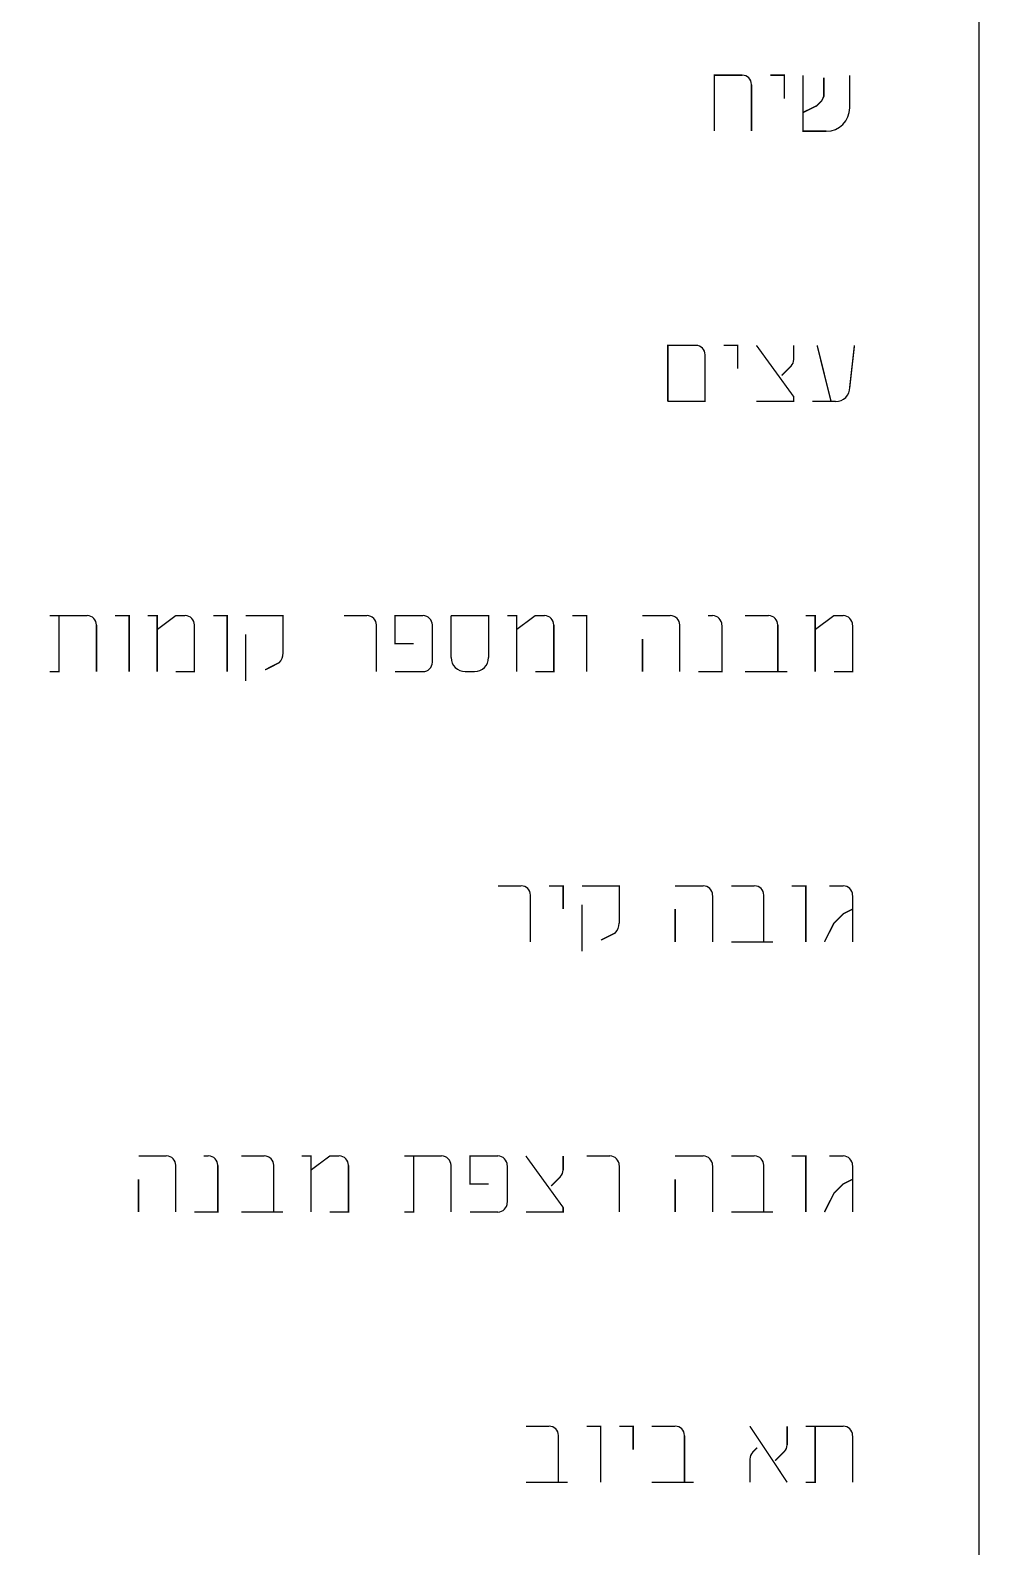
# Model space of a CAD drawing. Extents: x 489 to 720, y 1028 to 1176.
# Drawn here: x 666.9 to 674.53, y 1139.04 to 1151.23 of the extents above; entities that cross this region are included whole.
import ezdxf

# ---------------------------------------------------------------- set-up
doc = ezdxf.new("R2010")
doc.units = 0
doc.header["$MEASUREMENT"] = 0
doc.layers.add('M1280', color=7, linetype='Continuous')

msp = doc.modelspace()

# ---------------------------------------------------------------- linework, layer by layer
at = {"layer": 'M1280', "color": 7, "linetype": 'Continuous', "ltscale": 0.045455, "const_width": 0.0112}
for points in [[(659.466, 1175.784), (674.527, 1175.784), (674.527, 1102.952), (659.466, 1102.952)], [(672.622, 1150.868), (672.397, 1150.868), (672.397, 1150.418)], [(672.849, 1150.868), (672.961, 1150.868), (672.961, 1150.68)], [(673.111, 1150.868), (673.111, 1150.418), (673.299, 1150.418)], [(673.111, 1150.568), (673.224, 1150.623), (673.261, 1150.661), (673.279, 1150.698), (673.279, 1150.849)], [(673.486, 1150.605), (673.486, 1150.868)], [(672.697, 1150.418), (672.697, 1150.793)], [(672.249, 1148.695), (672.024, 1148.695), (672.024, 1148.245)], [(672.474, 1148.695), (672.586, 1148.695), (672.586, 1148.507)], [(672.737, 1148.245), (673.037, 1148.245), (673.037, 1148.282), (672.737, 1148.695)], [(673.037, 1148.582), (673.037, 1148.695)], [(673.225, 1148.695), (673.337, 1148.245)], [(673.487, 1148.357), (673.525, 1148.695)], [(672.024, 1148.245), (672.324, 1148.245), (672.324, 1148.62)], [(672.94, 1148.454), (673.016, 1148.529)], [(673.187, 1148.245), (673.375, 1148.245)], [(667.353, 1146.522), (667.052, 1146.522)], [(667.127, 1146.522), (667.127, 1146.072), (667.052, 1146.072)], [(667.428, 1146.072), (667.428, 1146.447)], [(667.578, 1146.522), (667.691, 1146.522), (667.691, 1146.072)], [(667.841, 1146.522), (667.916, 1146.522), (667.916, 1146.072)], [(668.141, 1146.522), (668.066, 1146.522), (667.916, 1146.41)], [(668.066, 1146.072), (668.216, 1146.072), (668.216, 1146.447)], [(668.367, 1146.522), (668.479, 1146.522), (668.479, 1146.072)], [(668.929, 1146.222), (668.929, 1146.522), (668.629, 1146.522)], [(669.605, 1146.522), (669.418, 1146.522)], [(669.68, 1146.072), (669.68, 1146.447)], [(670.055, 1146.522), (669.83, 1146.522), (669.83, 1146.297), (669.98, 1146.297)], [(670.13, 1146.147), (670.13, 1146.447)], [(670.28, 1146.522), (670.28, 1146.185)], [(670.582, 1146.185), (670.582, 1146.522), (670.28, 1146.522)], [(670.732, 1146.522), (670.807, 1146.522), (670.807, 1146.072)], [(671.032, 1146.522), (670.957, 1146.522), (670.807, 1146.41)], [(670.957, 1146.072), (671.107, 1146.072), (671.107, 1146.447)], [(671.257, 1146.522), (671.37, 1146.522), (671.37, 1146.072)], [(672.045, 1146.522), (671.82, 1146.522)], [(672.12, 1146.072), (672.12, 1146.447)], [(672.27, 1146.072), (672.459, 1146.072), (672.459, 1146.447)], [(672.384, 1146.522), (672.346, 1146.522)], [(672.834, 1146.522), (672.646, 1146.522)], [(672.909, 1146.072), (672.909, 1146.447)], [(673.134, 1146.522), (673.209, 1146.522), (673.209, 1146.072)], [(673.435, 1146.522), (673.36, 1146.522), (673.209, 1146.41)], [(673.36, 1146.072), (673.51, 1146.072), (673.51, 1146.447)], [(668.629, 1145.996), (668.629, 1146.372)], [(671.82, 1146.072), (671.82, 1146.335)], [(668.784, 1146.086), (668.896, 1146.143)], [(669.83, 1146.072), (670.055, 1146.072)], [(670.394, 1146.072), (670.469, 1146.072)], [(672.646, 1146.072), (672.984, 1146.072)], [(670.844, 1144.349), (670.657, 1144.349)], [(670.919, 1143.898), (670.919, 1144.274)], [(671.069, 1144.349), (671.182, 1144.349), (671.182, 1144.162)], [(671.633, 1144.049), (671.633, 1144.349), (671.333, 1144.349)], [(672.309, 1144.349), (672.083, 1144.349)], [(672.384, 1143.898), (672.384, 1144.274)], [(672.721, 1144.349), (672.534, 1144.349)], [(672.796, 1143.898), (672.796, 1144.274)], [(673.021, 1144.349), (673.134, 1144.349), (673.134, 1143.898)], [(673.435, 1144.349), (673.322, 1144.349)], [(673.51, 1143.898), (673.51, 1144.274)], [(671.333, 1143.823), (671.333, 1144.199)], [(672.083, 1143.898), (672.083, 1144.162)], [(673.284, 1143.898), (673.36, 1144.049), (673.435, 1144.124), (673.51, 1144.162)], [(671.487, 1143.913), (671.6, 1143.97)], [(672.534, 1143.898), (672.871, 1143.898)], [(667.991, 1142.177), (667.766, 1142.177)], [(668.329, 1142.177), (668.291, 1142.177)], [(668.779, 1142.177), (668.592, 1142.177)], [(669.079, 1142.177), (669.154, 1142.177), (669.154, 1141.726)], [(669.38, 1142.177), (669.305, 1142.177), (669.154, 1142.064)], [(670.205, 1142.177), (669.905, 1142.177)], [(669.98, 1142.177), (669.98, 1141.726), (669.905, 1141.726)], [(670.657, 1142.177), (670.432, 1142.177), (670.432, 1141.952), (670.582, 1141.952)], [(670.882, 1141.726), (671.182, 1141.726), (671.182, 1141.763), (670.882, 1142.177)], [(671.182, 1142.064), (671.182, 1142.177)], [(671.558, 1142.177), (671.37, 1142.177)], [(672.309, 1142.177), (672.083, 1142.177)], [(672.721, 1142.177), (672.534, 1142.177)], [(673.021, 1142.177), (673.134, 1142.177), (673.134, 1141.726)], [(673.435, 1142.177), (673.322, 1142.177)], [(668.066, 1141.726), (668.066, 1142.102)], [(668.216, 1141.726), (668.404, 1141.726), (668.404, 1142.102)], [(668.854, 1141.726), (668.854, 1142.102)], [(669.305, 1141.726), (669.455, 1141.726), (669.455, 1142.102)], [(670.28, 1141.726), (670.28, 1142.102)], [(670.732, 1141.801), (670.732, 1142.102)], [(671.633, 1141.726), (671.633, 1142.102)], [(672.384, 1141.726), (672.384, 1142.102)], [(672.796, 1141.726), (672.796, 1142.102)], [(673.51, 1141.726), (673.51, 1142.102)], [(667.766, 1141.726), (667.766, 1141.989)], [(671.085, 1141.936), (671.16, 1142.011)], [(672.083, 1141.726), (672.083, 1141.989)], [(673.284, 1141.726), (673.36, 1141.877), (673.435, 1141.952), (673.51, 1141.989)], [(668.592, 1141.726), (668.929, 1141.726)], [(670.432, 1141.726), (670.657, 1141.726)], [(672.534, 1141.726), (672.871, 1141.726)], [(671.069, 1140.004), (670.882, 1140.004)], [(671.37, 1140.004), (671.483, 1140.004), (671.483, 1139.553)], [(671.633, 1140.004), (671.745, 1140.004), (671.745, 1139.816)], [(672.083, 1140.004), (671.895, 1140.004)], [(672.684, 1140.004), (672.984, 1139.553)], [(672.984, 1139.854), (672.984, 1140.004)], [(673.435, 1140.004), (673.134, 1140.004)], [(673.209, 1140.004), (673.209, 1139.553), (673.134, 1139.553)], [(671.144, 1139.553), (671.144, 1139.929)], [(672.158, 1139.553), (672.158, 1139.929)], [(673.51, 1139.553), (673.51, 1139.929)], [(672.684, 1139.74), (672.684, 1139.553)], [(672.743, 1139.831), (672.705, 1139.794)], [(672.887, 1139.726), (672.962, 1139.801)], [(670.882, 1139.553), (671.219, 1139.553)], [(671.895, 1139.553), (672.233, 1139.553)]]:
    msp.add_lwpolyline(points, dxfattribs=at)
at = {"layer": 'M1280', "color": 7, "linetype": 'Continuous', "ltscale": 0.045455}
for centre, radius, start, end in [((672.622, 1150.793), 0.075, 0.0055, 90), ((673.299, 1150.605), 0.188, 270.0055, 360), ((672.249, 1148.62), 0.075, 0.0055, 90), ((672.962, 1148.582), 0.075, 315.0055, 360.0055), ((672.962, 1148.582), 0.075, 315.0055, 360.0055), ((673.375, 1148.357), 0.113, 270.0055, 360), ((667.353, 1146.447), 0.075, 0.0055, 90), ((668.141, 1146.447), 0.075, 0.0055, 90), ((669.605, 1146.447), 0.075, 0.0055, 90), ((670.055, 1146.447), 0.075, 0.0055, 90), ((671.032, 1146.447), 0.075, 0.0055, 90), ((672.045, 1146.447), 0.075, 0.0055, 90), ((672.384, 1146.447), 0.075, 0.0055, 90), ((672.834, 1146.447), 0.075, 0.0055, 90), ((673.435, 1146.447), 0.075, 0.0055, 90), ((668.817, 1146.222), 0.113, 315.0055, 360.0055), ((668.817, 1146.222), 0.113, 315.0055, 360.0055), ((670.055, 1146.147), 0.075, 270.0055, 360), ((670.394, 1146.185), 0.113, 180.0055, 270), ((670.469, 1146.185), 0.113, 270.0055, 360), ((670.844, 1144.274), 0.075, 0.0055, 90), ((672.309, 1144.274), 0.075, 0.0055, 90), ((672.721, 1144.274), 0.075, 0.0055, 90), ((673.435, 1144.274), 0.075, 0.0055, 90), ((671.52, 1144.049), 0.113, 315.0055, 360.0055), ((671.52, 1144.049), 0.113, 315.0055, 360.0055), ((667.991, 1142.102), 0.075, 0.0055, 90), ((668.329, 1142.102), 0.075, 0.0055, 90), ((668.779, 1142.102), 0.075, 0.0055, 90), ((669.38, 1142.102), 0.075, 0.0055, 90), ((670.205, 1142.102), 0.075, 0.0055, 90), ((670.657, 1142.102), 0.075, 0.0055, 90), ((671.558, 1142.102), 0.075, 0.0055, 90), ((672.309, 1142.102), 0.075, 0.0055, 90), ((672.721, 1142.102), 0.075, 0.0055, 90), ((673.435, 1142.102), 0.075, 0.0055, 90), ((671.107, 1142.064), 0.075, 315.0055, 360.0055), ((671.107, 1142.064), 0.075, 315.0055, 360.0055), ((670.657, 1141.801), 0.075, 270.0055, 360), ((671.069, 1139.929), 0.075, 0.0055, 90), ((672.083, 1139.929), 0.075, 0.0055, 90), ((673.435, 1139.929), 0.075, 0.0055, 90), ((672.909, 1139.854), 0.075, 315.0055, 360.0055), ((672.909, 1139.854), 0.075, 315.0055, 360.0055), ((672.759, 1139.74), 0.075, 135, 180), ((672.759, 1139.74), 0.075, 135, 180)]:
    msp.add_arc(centre, radius, start, end, dxfattribs=at)

doc.saveas('drawing.dxf')
